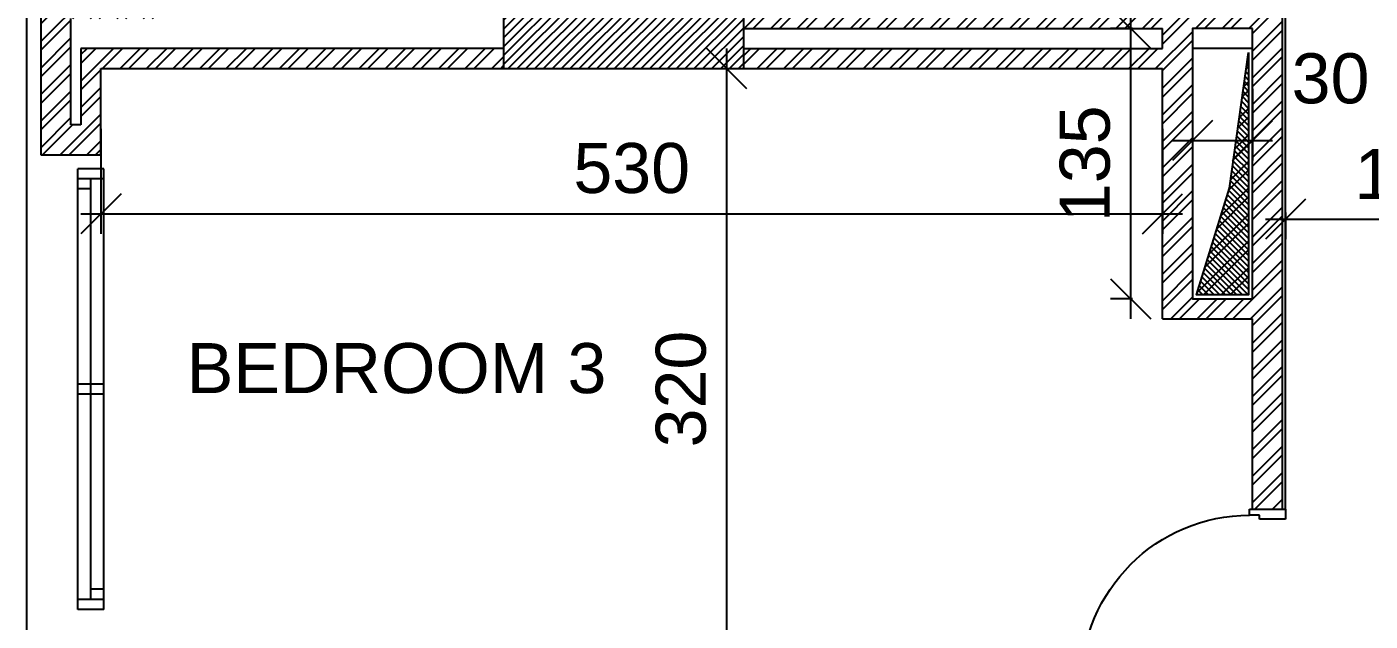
# Model space of a CAD drawing. Extents: x -0.9 to 45.6, y -8.7 to 61.5.
# Drawn here: x 26.64 to 33.35, y 28.58 to 31.55 of the extents above; entities that cross this region are included whole.
import ezdxf

# ---------------------------------------------------------------- set-up
doc = ezdxf.new("R2010")
doc.units = 0
doc.header["$MEASUREMENT"] = 0
doc.header["$PDMODE"] = 35
doc.header["$PDSIZE"] = 0.3
doc.layers.get('0').update_dxf_attribs({"linetype": 'CONTINUOUS'})
doc.layers.get('DEFPOINTS').update_dxf_attribs({"linetype": 'CONTINUOUS'})
for name, color, linetype in [('A-ALU', 9, 'CONTINUOUS'), ('A-AREAS', 6, 'CONTINUOUS'), ('a-dim', 3, 'CONTINUOUS'), ('A-DOORS', 1, 'CONTINUOUS'), ('A-HATCH-CONC', 8, 'CONTINUOUS'), ('A-HATCH-WALL', 8, 'CONTINUOUS'), ('A-NOMENCLATURE', 3, 'CONTINUOUS'), ('A-PLASTER', 8, 'CONTINUOUS'), ('A-PORTE', 1, 'CONTINUOUS'), ('A-PROJECTION', 9, 'CONTINUOUS'), ('a-shaft', 251, 'CONTINUOUS'), ('A-WALL', 4, 'CONTINUOUS'), ('S-2ND-3RD-4-5-6TH$0$A-SHAFT 2-3-4-5-6', 8, 'CONTINUOUS'), ('S-2ND-3RD-4-5-6TH$0$A-STR 2-3-4-5-6', 2, 'CONTINUOUS')]:
    doc.layers.add(name, color=color, linetype=linetype)
doc.styles.add('A100-STEXT', font='arial.ttf', dxfattribs={"height": 0.25})
doc.dimstyles.new('A100-DIM', dxfattribs={"dimtxt": 0.25, "dimasz": 0.2, "dimexe": 0.1, "dimexo": 0.3, "dimgap": 0.1, "dimtad": 1, "dimlfac": 100, "dimrnd": 0.5, "dimdsep": 46, "dimtxsty": 'A100-STEXT', "dimblk1": 'OBLIQUE', "dimblk2": 'OBLIQUE', "dimsah": 1, "dimcen": -0.05, "dimdle": 0.1, "dimclrd": 15, "dimclre": 15, "dimclrt": 256, "dimadec": 0, "dimazin": 0, "dimtfac": 0.28, "dimtix": 1, "dimtmove": 2, "dimatfit": 3, "dimldrblk": 'OBLIQUE', "dimfxl": 1, "dimtolj": 1, "dimarcsym": 0})
doc.dimstyles.new('dim-law', dxfattribs={"dimtxt": 0.25, "dimasz": 0.2, "dimexe": 0.1, "dimexo": 0.3, "dimgap": 0.1, "dimtad": 1, "dimlfac": 100, "dimdsep": 46, "dimtxsty": 'A100-STEXT', "dimblk1": 'OBLIQUE', "dimblk2": 'OBLIQUE', "dimsah": 1, "dimcen": -0.05, "dimdle": 0.1, "dimclrd": 15, "dimclre": 15, "dimclrt": 256, "dimadec": 0, "dimazin": 0, "dimtfac": 0.28, "dimtix": 1, "dimtmove": 2, "dimatfit": 3, "dimldrblk": 'OBLIQUE', "dimfxl": 0.1, "dimtolj": 1, "dimarcsym": 0})

# ---------------------------------------------------------------- blocks, each defined once
blk = doc.blocks.new('_OBLIQUE')
at = {"color": 0, "linetype": 'ByBlock'}
blk.add_line((-0.5, -0.5), (0.5, 0.5), dxfattribs=at)
blk = doc.blocks.new('*D119')
at = {"layer": 'a-dim', "color": 15, "lineweight": -2}
for p, q in [((32.4584, 31.24), (32.4584, 30.8809)), ((32.7584, 31.24), (32.7584, 30.8809)), ((32.3584, 30.9809), (32.8584, 30.9809))]:
    blk.add_line(p, q, dxfattribs=at)
at = {"layer": 'DEFPOINTS', "color": 0}
for p in [(32.4584, 31.54), (32.7584, 31.54), (32.7584, 30.9809)]:
    blk.add_point(p, dxfattribs=at)
at = {"layer": 'a-dim', "color": 15, "lineweight": -2, "xscale": 0.2, "yscale": 0.2, "zscale": 0.2, "rotation": 180}
blk.add_blockref('_OBLIQUE', (32.4584, 30.9809), dxfattribs=at)
at = {"layer": 'a-dim', "color": 15, "lineweight": -2, "xscale": 0.2, "yscale": 0.2, "zscale": 0.2}
blk.add_blockref('_OBLIQUE', (32.7584, 30.9809), dxfattribs=at)
at = {"layer": 'a-dim', "insert": (33.1477, 31.2899), "char_height": 0.25, "attachment_point": 5, "style": 'A100-STEXT'}
blk.add_mtext('\\A1;30', dxfattribs=at)
blk = doc.blocks.new('A$C37CB01A7')
at = {"layer": 'A-ALU'}
for p, q in [((26.8934, 28.64), (26.8934, 30.84)), ((27.0234, 30.84), (26.8934, 30.84)), ((27.0234, 30.79), (26.8934, 30.79)), ((26.9584, 28.69), (26.9584, 30.79)), ((27.0234, 28.64), (27.0234, 30.84)), ((26.9584, 30.74), (26.8934, 30.74)), ((27.0234, 29.765), (26.8934, 29.765)), ((27.0234, 29.715), (26.8934, 29.715)), ((27.0234, 28.74), (26.9584, 28.74)), ((27.0234, 28.69), (26.8934, 28.69)), ((27.0234, 28.64), (26.8934, 28.64))]:
    blk.add_line(p, q, dxfattribs=at)
blk = doc.blocks.new('P90E18D')
at = {"layer": 'A-PORTE'}
for p, q in [((0, 0), (0.05, 0)), ((0, -0.18), (0, 0)), ((0.05, 0), (0.05, -0.13)), ((0.9, 0), (0.85, 0)), ((0.85, 0), (0.85, -0.13)), ((0.9, -0.18), (0.9, 0)), ((0.05, -0.13), (0.03, -0.13)), ((0.03, -0.13), (0.03, -0.18)), ((0.85, -0.13), (0.87, -0.13)), ((0.87, -0.13), (0.87, -0.18)), ((0.03, -0.18), (0, -0.18)), ((0.06, -0.18), (0.02, -0.18)), ((0.03, -0.18), (0.03, -1.02)), ((0.06, -1.02), (0.06, -0.18)), ((0.87, -0.18), (0.9, -0.18))]:
    blk.add_line(p, q, dxfattribs=at)
blk.add_arc((0.03, -0.18), 0.84, 270, 360, dxfattribs=at)
blk = doc.blocks.new('*D213')
at = {"layer": 'a-dim', "color": 15, "lineweight": -2}
for p, q in [((30.1327, 28.04), (30.1327, 31.44)), ((29.9184, 31.34), (30.2327, 31.34)), ((29.9184, 28.14), (30.2327, 28.14))]:
    blk.add_line(p, q, dxfattribs=at)
at = {"layer": 'DEFPOINTS', "color": 0}
for p in [(29.6184, 31.34), (30.1327, 31.34), (29.6184, 28.14)]:
    blk.add_point(p, dxfattribs=at)
at = {"layer": 'a-dim', "color": 15, "lineweight": -2, "xscale": 0.2, "yscale": 0.2, "zscale": 0.2}
for p, rotation in [((30.1327, 31.34), 90), ((30.1327, 28.14), 270)]:
    blk.add_blockref('_OBLIQUE', p, dxfattribs=dict(at, rotation=rotation))
at = {"layer": 'a-dim', "insert": (29.9049, 29.74), "char_height": 0.25, "attachment_point": 5, "rotation": 90, "style": 'A100-STEXT'}
blk.add_mtext('\\A1;320', dxfattribs=at)
blk = doc.blocks.new('*D214')
at = {"layer": 'a-dim', "color": 15, "lineweight": -2}
for p, q in [((27.0084, 31.04), (27.0084, 30.5145)), ((32.3084, 31.04), (32.3084, 30.5145)), ((26.9084, 30.6145), (32.4084, 30.6145))]:
    blk.add_line(p, q, dxfattribs=at)
at = {"layer": 'DEFPOINTS', "color": 0}
for p in [(27.0084, 31.34), (32.3084, 31.34), (32.3084, 30.6145)]:
    blk.add_point(p, dxfattribs=at)
at = {"layer": 'a-dim', "color": 15, "lineweight": -2, "xscale": 0.2, "yscale": 0.2, "zscale": 0.2, "rotation": 180}
blk.add_blockref('_OBLIQUE', (27.0084, 30.6145), dxfattribs=at)
at = {"layer": 'a-dim', "color": 15, "lineweight": -2, "xscale": 0.2, "yscale": 0.2, "zscale": 0.2}
blk.add_blockref('_OBLIQUE', (32.3084, 30.6145), dxfattribs=at)
at = {"layer": 'a-dim', "insert": (29.6584, 30.8422), "char_height": 0.25, "attachment_point": 5, "style": 'A100-STEXT'}
blk.add_mtext('\\A1;530', dxfattribs=at)
blk = doc.blocks.new('*D215')
at = {"layer": 'a-dim', "color": 15, "lineweight": -2}
for p, q in [((32.1497, 30.09), (32.1497, 31.64)), ((32.1584, 31.54), (32.0497, 31.54)), ((32.1584, 30.19), (32.0497, 30.19))]:
    blk.add_line(p, q, dxfattribs=at)
at = {"layer": 'DEFPOINTS', "color": 0}
for p in [(32.1497, 31.54), (32.4584, 31.54), (32.4584, 30.19)]:
    blk.add_point(p, dxfattribs=at)
at = {"layer": 'a-dim', "color": 15, "lineweight": -2, "xscale": 0.2, "yscale": 0.2, "zscale": 0.2}
for p, rotation in [((32.1497, 31.54), 90), ((32.1497, 30.19), 270)]:
    blk.add_blockref('_OBLIQUE', p, dxfattribs=dict(at, rotation=rotation))
at = {"layer": 'a-dim', "insert": (31.922, 30.865), "char_height": 0.25, "attachment_point": 5, "rotation": 90, "style": 'A100-STEXT'}
blk.add_mtext('\\A1;135', dxfattribs=at)
blk = doc.blocks.new('*D218')
at = {"layer": 'a-dim', "color": 15, "lineweight": -2}
for p, q in [((32.8234, 30.5881), (34.2934, 30.5881)), ((32.9234, 30.6221), (32.9234, 30.4881)), ((34.1934, 30.6221), (34.1934, 30.4881))]:
    blk.add_line(p, q, dxfattribs=at)
at = {"layer": 'DEFPOINTS', "color": 0}
for p in [(32.9234, 30.9221), (34.1934, 30.9221), (34.1934, 30.5881)]:
    blk.add_point(p, dxfattribs=at)
at = {"layer": 'a-dim', "color": 15, "lineweight": -2, "xscale": 0.2, "yscale": 0.2, "zscale": 0.2, "rotation": 180}
blk.add_blockref('_OBLIQUE', (32.9234, 30.5881), dxfattribs=at)
at = {"layer": 'a-dim', "color": 15, "lineweight": -2, "xscale": 0.2, "yscale": 0.2, "zscale": 0.2}
blk.add_blockref('_OBLIQUE', (34.1934, 30.5881), dxfattribs=at)
at = {"layer": 'a-dim', "insert": (33.5584, 30.8136), "char_height": 0.25, "attachment_point": 5, "style": 'A100-STEXT'}
blk.add_mtext('\\A1;127', dxfattribs=at)

msp = doc.modelspace()

# ---------------------------------------------------------------- hatches: boundary and pattern name
at = {"layer": 'A-HATCH-CONC'}
h = msp.add_hatch(dxfattribs=at)
h.set_pattern_fill('ANSI31', color=256, scale=0.25, style=0)
h.paths.add_polyline_path([(30.21837, 31.74), (29.01837, 31.74), (29.01837, 31.34), (30.21837, 31.34)])
at = {"layer": 'A-HATCH-WALL'}
h = msp.add_hatch(dxfattribs=at)
h.set_pattern_fill('ANSI32', color=256, scale=0.25, style=0)
h.set_pattern_definition([(45, (30.23395, 33.67539), (-0.0662913, 0.0662913), []), (45, (30.27814, 33.67539), (-0.0662913, 0.0662913), [])])
h.paths.add_polyline_path([(31.95837, 34.01909), (32.18231, 34.29756), (32.06542, 34.39157), (31.80837, 34.07193), (31.80837, 33.74), (30.26837, 33.74), (30.26837, 33.84), (30.11837, 33.84), (30.11837, 33.74), (29.91837, 33.74), (29.91837, 33.59), (30.11837, 33.59), (30.11837, 33.49), (30.26837, 33.49), (30.26837, 33.59), (31.80837, 33.59), (31.80837, 33.14), (31.84568, 33.14), (31.95837, 33.14)])
h.paths.add_polyline_path([(30.26837, 32.69), (30.11837, 32.69), (30.11837, 31.74), (30.21837, 31.74), (30.21837, 31.54), (32.30837, 31.54), (32.30837, 31.44), (30.21837, 31.44), (30.21837, 31.34), (32.30837, 31.34), (32.30837, 30.09), (32.75837, 30.09), (32.75837, 29.24), (32.75837, 29.14), (32.90837, 29.14), (32.90837, 31.74), (31.95837, 31.74), (31.95837, 33.14), (31.80837, 33.14), (31.80837, 31.74), (30.26837, 31.74)])
h.paths.add_polyline_path([(32.45837, 31.54), (32.75837, 31.54), (32.75837, 30.19), (32.45837, 30.19), (32.45837, 31.44)], flags=16)
h.paths.add_polyline_path([(32.73837, 31.42), (32.73837, 30.21), (32.47837, 30.21), (32.64288, 30.74296)], flags=0)
h.paths.add_polyline_path([(29.01837, 31.64078), (29.01837, 31.74078), (28.70818, 31.74078), (28.70144, 31.7324), (28.691, 31.74078), (27.48387, 31.74078), (27.48387, 32.18671), (27.08489, 32.50757), (26.98462, 32.38288), (27.14928, 32.25047), (27.14928, 31.74078), (26.70837, 31.74078), (26.70837, 30.91078), (27.00837, 30.91078), (27.00837, 31.34078), (29.01837, 31.34078), (29.01837, 31.44078), (26.90837, 31.44078), (26.90837, 31.06078), (26.85837, 31.06078), (26.85837, 31.59078), (27.29928, 31.59078), (27.29928, 32.14078), (27.38387, 32.14078), (27.38387, 31.64078)])
h.paths.add_polyline_path([(31.61461, 33.93771), (32.12808, 33.93771), (32.12808, 34.45289), (31.61461, 34.45289)], flags=9)
at = {"layer": 'a-shaft'}
h = msp.add_hatch(dxfattribs=at)
h.set_pattern_fill('_USER,_O', color=256, scale=0.02, angle=315, pattern_type=0)
h.set_pattern_definition([(315, (-338376.546732, -23743.371716), (0.0141421356237, 0.0141421356237), [])])
h.paths.add_polyline_path([(32.47837, 30.21), (32.73837, 30.21), (32.73837, 31.42), (32.64288, 30.74296)])

# ---------------------------------------------------------------- linework, layer by layer
at = {"layer": 'A-AREAS'}
msp.add_lwpolyline([(26.63837, 22.54), (26.63837, 23.51), (28.13837, 23.51), (28.13837, 27.07), (26.63837, 27.07), (26.63837, 31.81)], dxfattribs=at)
at = {"layer": 'A-PLASTER'}
msp.add_lwpolyline([(32.92337, 29.14), (32.92337, 31.755), (31.97337, 31.755), (31.97337, 34.01381), (32.69535, 34.91158)], dxfattribs=at)
at = {"layer": 'A-PROJECTION'}
msp.add_line((26.63837, 28.64), (26.63837, 30.84), dxfattribs=at)
at = {"layer": 'a-shaft'}
msp.add_lwpolyline([(32.73837, 31.42), (32.73837, 30.21), (32.47837, 30.21), (32.64288, 30.74296), (32.73837, 31.42)], dxfattribs=at)
at = {"layer": 'A-WALL'}
for p, q in [((26.70837, 31.74), (26.70837, 30.91)), ((32.90837, 29.14), (32.90837, 31.74)), ((26.85837, 31.06), (26.85837, 31.59)), ((30.21837, 31.54), (32.30837, 31.54)), ((32.30837, 31.44), (32.30837, 31.54)), ((29.01837, 31.44), (26.90837, 31.44)), ((26.90837, 31.44), (26.90837, 31.06)), ((30.21837, 31.44), (32.30837, 31.44)), ((27.00837, 30.91), (27.00837, 31.34)), ((27.00837, 31.34), (29.01837, 31.34)), ((30.21837, 31.34), (32.30837, 31.34)), ((32.30837, 30.09), (32.30837, 31.34)), ((26.90837, 31.06), (26.85837, 31.06)), ((26.70837, 30.91), (27.00837, 30.91)), ((32.30837, 30.09), (32.75837, 30.09)), ((32.75837, 29.24), (32.75837, 30.09)), ((32.75837, 29.14), (32.75837, 29.24)), ((32.75837, 29.14), (32.90837, 29.14))]:
    msp.add_line(p, q, dxfattribs=at)
msp.add_lwpolyline([(32.75837, 31.54), (32.45837, 31.54), (32.45837, 30.19), (32.75837, 30.19)], close=True, dxfattribs=at)
at = {"layer": 'S-2ND-3RD-4-5-6TH$0$A-SHAFT 2-3-4-5-6'}
msp.add_lwpolyline([(32.45837, 30.19), (32.75837, 30.19), (32.75837, 31.44), (32.45837, 31.44)], close=True, dxfattribs=at)
at = {"layer": 'S-2ND-3RD-4-5-6TH$0$A-STR 2-3-4-5-6'}
msp.add_lwpolyline([(29.01837, 31.34), (30.21837, 31.34), (30.21837, 31.74), (29.01837, 31.74)], close=True, dxfattribs=at)

# ---------------------------------------------------------------- block references
at = {"layer": 'A-ALU'}
msp.add_blockref('A$C37CB01A7', (0, 0), dxfattribs=at)
at = {"layer": 'A-DOORS', "xscale": -1, "rotation": 269.9999999998901}
msp.add_blockref('P90E18D', (32.92337, 28.24), dxfattribs=at)

# ---------------------------------------------------------------- texts
at = {"layer": 'A-NOMENCLATURE', "style": 'A100-STEXT'}
msp.add_text('BEDROOM 3', height=0.25, dxfattribs=at).set_placement((27.43645, 29.71967))

# ---------------------------------------------------------------- dimensions: what is measured, and where the dimension line sits
at = {"layer": 'a-dim'}
for p1, p2, distance, picture, middle in [((32.45837, 30.19), (32.45837, 31.54), 0.30867, '*D215', (31.92197, 30.865)), ((29.61837, 28.14), (29.61837, 31.34), -0.51431, '*D213', (29.90495, 29.74)), ((27.00837, 31.34), (32.30837, 31.34), -0.72549, '*D214', (29.65837, 30.84224)), ((32.92337, 30.9221), (34.19337, 30.9221), -0.33399, '*D218', (33.55837, 30.81363))]:
    dim = msp.add_aligned_dim(p1=p1, p2=p2, distance=distance, dimstyle='dim-law', dxfattribs=at)
    dim.commit()
    dim.dimension.update_dxf_attribs({"geometry": picture, "text_midpoint": middle})
dim = msp.add_linear_dim(base=(32.75837, 30.98092), p1=(32.45837, 31.54), p2=(32.75837, 31.54), dimstyle='A100-DIM', dxfattribs=at)
dim.commit()
dim.dimension.update_dxf_attribs({"geometry": '*D119', "text_midpoint": (33.14773, 31.28988), "dimtype": 160})

doc.saveas('drawing.dxf')
